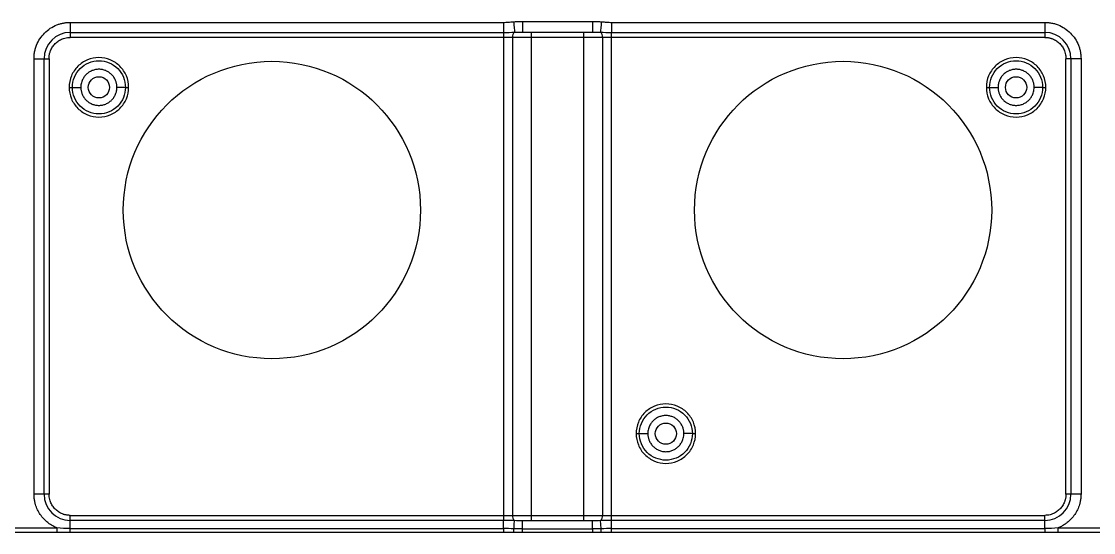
# Model space of a CAD drawing. Header units: millimetres. Extents: x -1 to 1576, y 30 to 633.
# Drawn here: x 1253.3 to 1354.3, y 280.7 to 328.8 of the extents above; entities that cross this region are included whole.
import ezdxf

# ---------------------------------------------------------------- set-up
doc = ezdxf.new("R2010")
doc.units = ezdxf.units.MM

msp = doc.modelspace()

# ---------------------------------------------------------------- linework, layer by layer
at = {"color": 7, "linetype": 'Continuous', "lineweight": 25}
for p, q in [((1257.91, 328.75), (1298.72, 328.75)), ((1257.91, 328.75), (1257.91, 327.33)), ((1300.51, 328.83), (1307.13, 328.83)), ((1308.92, 328.75), (1349.73, 328.75)), ((1349.73, 328.75), (1349.73, 327.33)), ((1257.91, 327.8), (1298.72, 327.8)), ((1349.73, 327.33), (1257.91, 327.33)), ((1298.72, 327.8), (1298.72, 281.86)), ((1299.6, 282.33), (1299.6, 327.33)), ((1300.46, 327.83), (1300.51, 327.84)), ((1300.51, 327.83), (1307.13, 327.83)), ((1301.34, 327.83), (1301.34, 281.83)), ((1306.3, 281.83), (1306.3, 327.83)), ((1308.05, 327.33), (1308.05, 282.33)), ((1308.92, 327.8), (1349.73, 327.8)), ((1308.92, 281.86), (1308.92, 327.8)), ((1254.5, 284.33), (1254.5, 325.33)), ((1254.5, 325.33), (1255.91, 325.33)), ((1255.44, 284.33), (1255.44, 325.33)), ((1255.91, 325.33), (1255.91, 284.33)), ((1353.15, 325.33), (1351.73, 325.33)), ((1351.73, 284.33), (1351.73, 325.33)), ((1352.2, 325.33), (1352.2, 284.33)), ((1353.15, 325.33), (1353.15, 284.33)), ((1255.91, 284.33), (1254.5, 284.33)), ((1353.15, 284.33), (1351.73, 284.33)), ((1257.91, 281.09), (1257.91, 282.33)), ((1257.91, 282.33), (1349.73, 282.33)), ((1298.72, 281.86), (1257.91, 281.86)), ((1349.73, 281.86), (1308.92, 281.86)), ((1349.73, 281.09), (1349.73, 282.33)), ((1243.35, 281.16), (1256.65, 281.16)), ((1257.91, 281.09), (1298.72, 281.09)), ((1300.51, 281.83), (1300.46, 281.83)), ((1307.13, 281.83), (1300.51, 281.83)), ((1300.51, 281.06), (1307.13, 281.06)), ((1307.18, 281.83), (1307.13, 281.83)), ((1308.92, 281.09), (1349.73, 281.09)), ((1350.99, 281.16), (1364.29, 281.16)), ((1256.65, 280.72), (1243.35, 280.72)), ((1298.72, 280.72), (1257.91, 280.72)), ((1307.13, 280.73), (1300.51, 280.73)), ((1349.73, 280.72), (1308.92, 280.72)), ((1364.29, 280.72), (1350.99, 280.72))]:
    msp.add_line(p, q, dxfattribs=at)
for centre in [(1276.91, 311.08), (1330.73, 311.08)]:
    msp.add_circle(centre, 14, dxfattribs=at)
at = {"color": 130}
for centre in [(1260.61, 322.63), (1347.03, 322.63), (1314.03, 290.03)]:
    msp.add_circle(centre, 1, dxfattribs=at)
at = {"color": 7, "linetype": 'Continuous', "lineweight": 25}
for centre, radius, start, end in [((1257.91, 325.33), 2.47, 90, 180), ((1300.15, 327.41), 0.562, 132.435, 187.8232), ((1307.49, 327.41), 0.562, 352.1767, 47.5651), ((1349.73, 325.33), 2.47, 0, 90), ((1257.91, 284.33), 2.47, 180, 270), ((1349.73, 284.33), 2.47, 270, 360), ((1300.15, 282.26), 0.562, 172.1767, 227.5651), ((1307.49, 282.26), 0.562, 312.435, 7.8232)]:
    msp.add_arc(centre, radius, start, end, dxfattribs=at)
for points, knots in [([(1254.5, 325.33), (1254.5, 325.39), (1254.5, 325.52), (1254.51, 325.7), (1254.54, 325.88), (1254.57, 326.06), (1254.62, 326.24), (1254.67, 326.42), (1254.79, 326.75), (1255.04, 327.22), (1255.48, 327.76), (1256.02, 328.21), (1256.53, 328.47), (1256.96, 328.62), (1257.27, 328.69), (1257.59, 328.74), (1257.8, 328.74), (1257.91, 328.75)], [0, 0, 0, 0, 0.0345523, 0.0688579, 0.1030161, 0.1371278, 0.171294, 0.2056155, 0.2401915, 0.3700601, 0.5000288, 0.6298975, 0.7598662, 0.8201516, 0.8799088, 0.9396782, 1, 1, 1, 1]), ([(1298.72, 328.75), (1298.8, 328.75), (1298.96, 328.75), (1299.19, 328.76), (1299.44, 328.79), (1299.61, 328.8), (1299.69, 328.81)], [0, 0, 0, 0, 0.232371, 0.485289, 0.737412, 1, 1, 1, 1]), ([(1298.72, 328.75), (1298.72, 328.54), (1298.72, 328.34), (1298.72, 328), (1298.72, 327.87), (1298.72, 327.8)], [0, 0, 0, 0, 0.5, 0.5, 1, 1, 1, 1]), ([(1299.69, 328.81), (1299.75, 328.81), (1299.87, 328.82), (1300.06, 328.83), (1300.28, 328.83), (1300.43, 328.83), (1300.51, 328.83)], [0, 0, 0, 0, 0.2078705, 0.4437567, 0.7077728, 1, 1, 1, 1]), ([(1299.69, 328.81), (1299.71, 328.57), (1299.73, 328.34), (1299.76, 327.99), (1299.77, 327.86), (1299.77, 327.82)], [0, 0, 0, 0, 0.5, 0.5, 1, 1, 1, 1]), ([(1300.51, 328.83), (1300.51, 328.57), (1300.51, 328.31), (1300.51, 327.94), (1300.51, 327.83), (1300.51, 327.83)], [0, 0, 0, 0, 0.5, 0.5, 1, 1, 1, 1]), ([(1307.13, 328.83), (1307.28, 328.83), (1307.56, 328.83), (1307.83, 328.81), (1307.95, 328.81)], [0, 0, 0, 0, 0.5562128, 1, 1, 1, 1]), ([(1307.13, 328.83), (1307.13, 328.7), (1307.13, 328.57), (1307.13, 328.33), (1307.13, 328.22), (1307.13, 328.03), (1307.13, 327.96), (1307.13, 327.86), (1307.13, 327.83), (1307.13, 327.83)], [0, 0, 0, 0, 0.25, 0.25, 0.5, 0.5, 0.75, 0.75, 1, 1, 1, 1]), ([(1307.95, 328.81), (1307.93, 328.57), (1307.91, 328.34), (1307.88, 327.99), (1307.87, 327.86), (1307.87, 327.82)], [0, 0, 0, 0, 0.5, 0.5, 1, 1, 1, 1]), ([(1307.95, 328.81), (1308.03, 328.8), (1308.2, 328.79), (1308.45, 328.76), (1308.69, 328.75), (1308.84, 328.75), (1308.92, 328.75)], [0, 0, 0, 0, 0.26275, 0.514851, 0.767475, 1, 1, 1, 1]), ([(1308.92, 328.75), (1308.92, 328.54), (1308.92, 328.34), (1308.92, 328), (1308.92, 327.87), (1308.92, 327.8)], [0, 0, 0, 0, 0.5, 0.5, 1, 1, 1, 1]), ([(1349.73, 328.75), (1349.79, 328.75), (1349.92, 328.74), (1350.1, 328.73), (1350.28, 328.7), (1350.46, 328.67), (1350.64, 328.63), (1350.81, 328.57), (1351.15, 328.45), (1351.62, 328.21), (1352.16, 327.76), (1352.61, 327.22), (1352.87, 326.71), (1353.02, 326.29), (1353.09, 325.97), (1353.14, 325.66), (1353.14, 325.44), (1353.15, 325.33)], [0, 0, 0, 0, 0.0345523, 0.0688579, 0.1030161, 0.1371278, 0.171294, 0.2056155, 0.2401915, 0.3700601, 0.5000288, 0.6298975, 0.7598662, 0.8201516, 0.8799088, 0.9396782, 1, 1, 1, 1]), ([(1255.91, 325.33), (1255.91, 325.38), (1255.91, 325.46), (1255.93, 325.58), (1255.94, 325.71), (1255.97, 325.83), (1256.01, 325.95), (1256.08, 326.16), (1256.23, 326.44), (1256.49, 326.76), (1256.8, 327.02), (1257.12, 327.18), (1257.41, 327.28), (1257.66, 327.32), (1257.83, 327.33), (1257.91, 327.33)], [0, 0, 0, 0, 0.040276, 0.080243, 0.120058, 0.159883, 0.199877, 0.240199, 0.370043, 0.500057, 0.629901, 0.759916, 0.840121, 0.919721, 1, 1, 1, 1]), ([(1349.73, 327.33), (1349.77, 327.33), (1349.86, 327.33), (1349.98, 327.32), (1350.11, 327.3), (1350.23, 327.27), (1350.35, 327.24), (1350.56, 327.16), (1350.84, 327.02), (1351.15, 326.76), (1351.41, 326.44), (1351.58, 326.12), (1351.67, 325.83), (1351.72, 325.58), (1351.73, 325.42), (1351.73, 325.33)], [0, 0, 0, 0, 0.040276, 0.080243, 0.120058, 0.159883, 0.199877, 0.240199, 0.370043, 0.500057, 0.629901, 0.759916, 0.840121, 0.919721, 1, 1, 1, 1]), ([(1263.41, 322.63), (1263.41, 323), (1263.34, 323.37), (1263.06, 324.04), (1262.85, 324.35), (1262.33, 324.87), (1262.02, 325.08), (1261.34, 325.36), (1260.98, 325.43), (1260.24, 325.43), (1259.88, 325.36), (1259.2, 325.08), (1258.89, 324.87), (1258.37, 324.35), (1258.16, 324.04), (1257.88, 323.37), (1257.81, 323), (1257.81, 322.63)], [0, 0, 0, 0, 0.125, 0.125, 0.25, 0.25, 0.375, 0.375, 0.5, 0.5, 0.625, 0.625, 0.75, 0.75, 0.875, 0.875, 1, 1, 1, 1]), ([(1349.83, 322.63), (1349.83, 323), (1349.76, 323.37), (1349.48, 324.04), (1349.27, 324.35), (1348.75, 324.87), (1348.44, 325.08), (1347.76, 325.36), (1347.4, 325.43), (1346.66, 325.43), (1346.3, 325.36), (1345.62, 325.08), (1345.31, 324.87), (1344.79, 324.35), (1344.58, 324.04), (1344.3, 323.37), (1344.23, 323), (1344.23, 322.63)], [0, 0, 0, 0, 0.125, 0.125, 0.25, 0.25, 0.375, 0.375, 0.5, 0.5, 0.625, 0.625, 0.75, 0.75, 0.875, 0.875, 1, 1, 1, 1]), ([(1258.11, 322.63), (1258.11, 322.96), (1258.18, 323.29), (1258.43, 323.89), (1258.61, 324.17), (1259.07, 324.63), (1259.35, 324.82), (1259.96, 325.07), (1260.28, 325.13), (1260.94, 325.13), (1261.27, 325.07), (1261.87, 324.82), (1262.15, 324.63), (1262.61, 324.17), (1262.8, 323.89), (1263.05, 323.29), (1263.11, 322.96), (1263.11, 322.63)], [0, 0, 0, 0, 0.125, 0.125, 0.25, 0.25, 0.375, 0.375, 0.5, 0.5, 0.625, 0.625, 0.75, 0.75, 0.875, 0.875, 1, 1, 1, 1]), ([(1262.31, 322.63), (1262.31, 322.68), (1262.31, 322.77), (1262.29, 322.9), (1262.27, 323.03), (1262.23, 323.16), (1262.16, 323.35), (1262.03, 323.58), (1261.82, 323.84), (1261.56, 324.06), (1261.27, 324.21), (1260.95, 324.31), (1260.61, 324.34), (1260.28, 324.31), (1259.96, 324.21), (1259.66, 324.06), (1259.4, 323.84), (1259.19, 323.58), (1259.05, 323.32), (1258.96, 323.07), (1258.92, 322.86), (1258.91, 322.71), (1258.91, 322.63)], [0, 0, 0, 0, 0.025179, 0.05013, 0.075011, 0.099978, 0.125186, 0.187587, 0.250092, 0.312501, 0.37501, 0.437474, 0.50004, 0.562505, 0.625066, 0.687464, 0.749971, 0.812374, 0.874873, 0.916678, 0.958145, 1, 1, 1, 1]), ([(1344.53, 322.63), (1344.53, 322.96), (1344.6, 323.29), (1344.85, 323.89), (1345.03, 324.17), (1345.49, 324.63), (1345.77, 324.82), (1346.38, 325.07), (1346.7, 325.13), (1347.36, 325.13), (1347.69, 325.07), (1348.29, 324.82), (1348.57, 324.63), (1349.03, 324.17), (1349.22, 323.89), (1349.47, 323.29), (1349.53, 322.96), (1349.53, 322.63)], [0, 0, 0, 0, 0.125, 0.125, 0.25, 0.25, 0.375, 0.375, 0.5, 0.5, 0.625, 0.625, 0.75, 0.75, 0.875, 0.875, 1, 1, 1, 1]), ([(1348.73, 322.63), (1348.73, 322.68), (1348.73, 322.77), (1348.71, 322.9), (1348.69, 323.03), (1348.65, 323.16), (1348.58, 323.35), (1348.45, 323.58), (1348.24, 323.84), (1347.98, 324.06), (1347.69, 324.21), (1347.37, 324.31), (1347.03, 324.34), (1346.7, 324.31), (1346.38, 324.21), (1346.08, 324.06), (1345.82, 323.84), (1345.61, 323.58), (1345.47, 323.32), (1345.38, 323.07), (1345.34, 322.86), (1345.33, 322.71), (1345.33, 322.63)], [0, 0, 0, 0, 0.0251787, 0.0501305, 0.0750111, 0.0999776, 0.1251857, 0.1875872, 0.2500924, 0.3125006, 0.3750105, 0.4374744, 0.5000395, 0.5625051, 0.6250657, 0.6874643, 0.7499708, 0.8123744, 0.8748727, 0.9166785, 0.958145, 1, 1, 1, 1]), ([(1257.81, 322.63), (1257.89, 322.63), (1257.97, 322.63), (1258.08, 322.63), (1258.11, 322.63), (1258.11, 322.63)], [0, 0, 0, 0, 0.5, 0.5, 1, 1, 1, 1]), ([(1257.81, 322.63), (1257.81, 322.27), (1257.88, 321.9), (1258.16, 321.22), (1258.37, 320.91), (1258.89, 320.39), (1259.2, 320.19), (1259.88, 319.91), (1260.24, 319.83), (1260.98, 319.83), (1261.34, 319.91), (1262.02, 320.19), (1262.33, 320.39), (1262.85, 320.91), (1263.06, 321.22), (1263.34, 321.9), (1263.41, 322.27), (1263.41, 322.63)], [0, 0, 0, 0, 0.125, 0.125, 0.25, 0.25, 0.375, 0.375, 0.5, 0.5, 0.625, 0.625, 0.75, 0.75, 0.875, 0.875, 1, 1, 1, 1]), ([(1263.11, 322.63), (1263.11, 322.31), (1263.05, 321.98), (1262.8, 321.37), (1262.61, 321.1), (1262.15, 320.63), (1261.87, 320.45), (1261.27, 320.2), (1260.94, 320.13), (1260.28, 320.13), (1259.96, 320.2), (1259.35, 320.45), (1259.07, 320.63), (1258.61, 321.1), (1258.43, 321.37), (1258.18, 321.98), (1258.11, 322.31), (1258.11, 322.63)], [0, 0, 0, 0, 0.125, 0.125, 0.25, 0.25, 0.375, 0.375, 0.5, 0.5, 0.625, 0.625, 0.75, 0.75, 0.875, 0.875, 1, 1, 1, 1]), ([(1258.11, 322.63), (1258.11, 322.63), (1258.2, 322.63), (1258.49, 322.63), (1258.7, 322.63), (1258.91, 322.63)], [0, 0, 0, 0, 0.5, 0.5, 1, 1, 1, 1]), ([(1258.91, 322.63), (1258.91, 322.59), (1258.91, 322.5), (1258.93, 322.37), (1258.96, 322.24), (1258.99, 322.11), (1259.06, 321.92), (1259.19, 321.68), (1259.4, 321.42), (1259.66, 321.21), (1259.96, 321.05), (1260.28, 320.95), (1260.61, 320.92), (1260.94, 320.95), (1261.27, 321.05), (1261.56, 321.21), (1261.82, 321.42), (1262.03, 321.68), (1262.17, 321.95), (1262.26, 322.19), (1262.3, 322.41), (1262.31, 322.56), (1262.31, 322.63)], [0, 0, 0, 0, 0.025108, 0.050018, 0.074887, 0.09987, 0.125122, 0.187514, 0.250079, 0.312484, 0.374988, 0.437452, 0.500017, 0.562482, 0.625047, 0.687453, 0.749962, 0.812367, 0.874868, 0.916676, 0.958145, 1, 1, 1, 1]), ([(1263.11, 322.63), (1263.11, 322.63), (1263.02, 322.63), (1262.73, 322.63), (1262.52, 322.63), (1262.31, 322.63)], [0, 0, 0, 0, 0.5, 0.5, 1, 1, 1, 1]), ([(1263.11, 322.63), (1263.11, 322.63), (1263.14, 322.63), (1263.25, 322.63), (1263.33, 322.63), (1263.41, 322.63)], [0, 0, 0, 0, 0.5, 0.5, 1, 1, 1, 1]), ([(1344.23, 322.63), (1344.23, 322.27), (1344.3, 321.9), (1344.58, 321.22), (1344.79, 320.91), (1345.31, 320.39), (1345.62, 320.19), (1346.3, 319.91), (1346.66, 319.83), (1347.4, 319.83), (1347.76, 319.91), (1348.44, 320.19), (1348.75, 320.39), (1349.27, 320.91), (1349.48, 321.22), (1349.76, 321.9), (1349.83, 322.27), (1349.83, 322.63)], [0, 0, 0, 0, 0.125, 0.125, 0.25, 0.25, 0.375, 0.375, 0.5, 0.5, 0.625, 0.625, 0.75, 0.75, 0.875, 0.875, 1, 1, 1, 1]), ([(1344.23, 322.63), (1344.31, 322.63), (1344.39, 322.63), (1344.5, 322.63), (1344.53, 322.63), (1344.53, 322.63)], [0, 0, 0, 0, 0.5, 0.5, 1, 1, 1, 1]), ([(1349.53, 322.63), (1349.53, 322.31), (1349.47, 321.98), (1349.22, 321.37), (1349.03, 321.1), (1348.57, 320.63), (1348.29, 320.45), (1347.69, 320.2), (1347.36, 320.13), (1346.7, 320.13), (1346.38, 320.2), (1345.77, 320.45), (1345.49, 320.63), (1345.03, 321.1), (1344.85, 321.37), (1344.6, 321.98), (1344.53, 322.31), (1344.53, 322.63)], [0, 0, 0, 0, 0.125, 0.125, 0.25, 0.25, 0.375, 0.375, 0.5, 0.5, 0.625, 0.625, 0.75, 0.75, 0.875, 0.875, 1, 1, 1, 1]), ([(1344.53, 322.63), (1344.53, 322.63), (1344.62, 322.63), (1344.91, 322.63), (1345.12, 322.63), (1345.33, 322.63)], [0, 0, 0, 0, 0.5, 0.5, 1, 1, 1, 1]), ([(1345.33, 322.63), (1345.33, 322.59), (1345.33, 322.5), (1345.35, 322.37), (1345.38, 322.24), (1345.41, 322.11), (1345.48, 321.92), (1345.61, 321.68), (1345.82, 321.42), (1346.08, 321.21), (1346.38, 321.05), (1346.7, 320.95), (1347.03, 320.92), (1347.36, 320.95), (1347.69, 321.05), (1347.98, 321.21), (1348.24, 321.42), (1348.45, 321.68), (1348.59, 321.95), (1348.68, 322.19), (1348.72, 322.41), (1348.73, 322.56), (1348.73, 322.63)], [0, 0, 0, 0, 0.025108, 0.050018, 0.074887, 0.09987, 0.125122, 0.187514, 0.250079, 0.312484, 0.374988, 0.437452, 0.500017, 0.562482, 0.625047, 0.687453, 0.749962, 0.812367, 0.874868, 0.916677, 0.958145, 1, 1, 1, 1]), ([(1349.53, 322.63), (1349.53, 322.63), (1349.44, 322.63), (1349.15, 322.63), (1348.94, 322.63), (1348.73, 322.63)], [0, 0, 0, 0, 0.5, 0.5, 1, 1, 1, 1]), ([(1349.53, 322.63), (1349.53, 322.63), (1349.56, 322.63), (1349.67, 322.63), (1349.75, 322.63), (1349.83, 322.63)], [0, 0, 0, 0, 0.5, 0.5, 1, 1, 1, 1]), ([(1316.83, 290.03), (1316.83, 290.4), (1316.76, 290.77), (1316.48, 291.44), (1316.27, 291.75), (1315.75, 292.27), (1315.44, 292.48), (1314.76, 292.76), (1314.4, 292.83), (1313.66, 292.83), (1313.3, 292.76), (1312.62, 292.48), (1312.31, 292.27), (1311.79, 291.75), (1311.58, 291.44), (1311.3, 290.77), (1311.23, 290.4), (1311.23, 290.03)], [0, 0, 0, 0, 0.125, 0.125, 0.25, 0.25, 0.375, 0.375, 0.5, 0.5, 0.625, 0.625, 0.75, 0.75, 0.875, 0.875, 1, 1, 1, 1]), ([(1311.53, 290.03), (1311.53, 290.36), (1311.6, 290.69), (1311.85, 291.29), (1312.03, 291.57), (1312.49, 292.03), (1312.77, 292.22), (1313.38, 292.47), (1313.7, 292.53), (1314.36, 292.53), (1314.69, 292.47), (1315.29, 292.22), (1315.57, 292.03), (1316.03, 291.57), (1316.22, 291.29), (1316.47, 290.69), (1316.53, 290.36), (1316.53, 290.03)], [0, 0, 0, 0, 0.125, 0.125, 0.25, 0.25, 0.375, 0.375, 0.5, 0.5, 0.625, 0.625, 0.75, 0.75, 0.875, 0.875, 1, 1, 1, 1]), ([(1315.73, 290.03), (1315.73, 290.08), (1315.73, 290.17), (1315.71, 290.3), (1315.69, 290.43), (1315.65, 290.56), (1315.58, 290.75), (1315.45, 290.98), (1315.24, 291.24), (1314.98, 291.46), (1314.69, 291.61), (1314.37, 291.71), (1314.03, 291.74), (1313.7, 291.71), (1313.38, 291.61), (1313.08, 291.46), (1312.82, 291.24), (1312.61, 290.98), (1312.47, 290.72), (1312.38, 290.47), (1312.34, 290.26), (1312.33, 290.11), (1312.33, 290.03)], [0, 0, 0, 0, 0.025179, 0.05013, 0.075011, 0.099978, 0.125186, 0.187587, 0.250092, 0.312501, 0.37501, 0.437474, 0.50004, 0.562505, 0.625066, 0.687464, 0.749971, 0.812374, 0.874873, 0.916678, 0.958145, 1, 1, 1, 1]), ([(1311.23, 290.03), (1311.23, 289.67), (1311.3, 289.3), (1311.58, 288.62), (1311.79, 288.31), (1312.31, 287.79), (1312.62, 287.59), (1313.3, 287.31), (1313.66, 287.23), (1314.4, 287.23), (1314.76, 287.31), (1315.44, 287.59), (1315.75, 287.79), (1316.27, 288.31), (1316.48, 288.62), (1316.76, 289.3), (1316.83, 289.67), (1316.83, 290.03)], [0, 0, 0, 0, 0.125, 0.125, 0.25, 0.25, 0.375, 0.375, 0.5, 0.5, 0.625, 0.625, 0.75, 0.75, 0.875, 0.875, 1, 1, 1, 1]), ([(1311.23, 290.03), (1311.31, 290.03), (1311.39, 290.03), (1311.5, 290.03), (1311.53, 290.03), (1311.53, 290.03)], [0, 0, 0, 0, 0.5, 0.5, 1, 1, 1, 1]), ([(1316.53, 290.03), (1316.53, 289.71), (1316.47, 289.38), (1316.22, 288.77), (1316.03, 288.5), (1315.57, 288.03), (1315.29, 287.85), (1314.69, 287.6), (1314.36, 287.53), (1313.7, 287.53), (1313.38, 287.6), (1312.77, 287.85), (1312.49, 288.03), (1312.03, 288.5), (1311.85, 288.77), (1311.6, 289.38), (1311.53, 289.71), (1311.53, 290.03)], [0, 0, 0, 0, 0.125, 0.125, 0.25, 0.25, 0.375, 0.375, 0.5, 0.5, 0.625, 0.625, 0.75, 0.75, 0.875, 0.875, 1, 1, 1, 1]), ([(1311.53, 290.03), (1311.53, 290.03), (1311.62, 290.03), (1311.91, 290.03), (1312.12, 290.03), (1312.33, 290.03)], [0, 0, 0, 0, 0.5, 0.5, 1, 1, 1, 1]), ([(1312.33, 290.03), (1312.33, 289.99), (1312.33, 289.9), (1312.35, 289.77), (1312.38, 289.64), (1312.41, 289.51), (1312.48, 289.32), (1312.61, 289.08), (1312.82, 288.82), (1313.08, 288.61), (1313.38, 288.45), (1313.7, 288.35), (1314.03, 288.32), (1314.36, 288.35), (1314.69, 288.45), (1314.98, 288.61), (1315.24, 288.82), (1315.45, 289.08), (1315.59, 289.35), (1315.68, 289.59), (1315.72, 289.81), (1315.73, 289.96), (1315.73, 290.03)], [0, 0, 0, 0, 0.025108, 0.050018, 0.074887, 0.09987, 0.125122, 0.187514, 0.250079, 0.312484, 0.374988, 0.437452, 0.500017, 0.562482, 0.625047, 0.687453, 0.749962, 0.812367, 0.874868, 0.916676, 0.958145, 1, 1, 1, 1]), ([(1316.53, 290.03), (1316.53, 290.03), (1316.44, 290.03), (1316.15, 290.03), (1315.94, 290.03), (1315.73, 290.03)], [0, 0, 0, 0, 0.5, 0.5, 1, 1, 1, 1]), ([(1316.53, 290.03), (1316.53, 290.03), (1316.44, 290.03), (1316.15, 290.03), (1315.94, 290.03), (1315.73, 290.03)], [0, 0, 0, 0, 0.5, 0.5, 1, 1, 1, 1]), ([(1316.53, 290.03), (1316.53, 290.03), (1316.56, 290.03), (1316.67, 290.03), (1316.75, 290.03), (1316.83, 290.03)], [0, 0, 0, 0, 0.5, 0.5, 1, 1, 1, 1]), ([(1256.65, 281.16), (1256.6, 281.18), (1256.5, 281.22), (1256.35, 281.3), (1256.2, 281.37), (1256.06, 281.46), (1255.92, 281.55), (1255.7, 281.73), (1255.4, 282), (1255.08, 282.41), (1254.82, 282.86), (1254.65, 283.29), (1254.56, 283.67), (1254.51, 284), (1254.5, 284.22), (1254.5, 284.33)], [0, 0, 0, 0, 0.040883, 0.08158, 0.122187, 0.162802, 0.203521, 0.244441, 0.372171, 0.500035, 0.627766, 0.75563, 0.837187, 0.918385, 1, 1, 1, 1]), ([(1257.91, 282.33), (1257.87, 282.33), (1257.78, 282.34), (1257.66, 282.35), (1257.54, 282.37), (1257.41, 282.39), (1257.29, 282.43), (1257.09, 282.5), (1256.8, 282.65), (1256.49, 282.91), (1256.23, 283.23), (1256.06, 283.55), (1255.97, 283.83), (1255.92, 284.08), (1255.91, 284.25), (1255.91, 284.33)], [0, 0, 0, 0, 0.0402761, 0.0802426, 0.1200582, 0.159883, 0.1998773, 0.2401994, 0.3700431, 0.5000574, 0.6299012, 0.7599156, 0.8401208, 0.919721, 1, 1, 1, 1]), ([(1351.73, 284.33), (1351.73, 284.29), (1351.73, 284.21), (1351.72, 284.08), (1351.7, 283.96), (1351.67, 283.84), (1351.63, 283.72), (1351.56, 283.51), (1351.42, 283.23), (1351.15, 282.91), (1350.84, 282.65), (1350.52, 282.48), (1350.23, 282.39), (1349.98, 282.34), (1349.82, 282.34), (1349.73, 282.33)], [0, 0, 0, 0, 0.040276, 0.080243, 0.120058, 0.159883, 0.199877, 0.240199, 0.370043, 0.500057, 0.629901, 0.759916, 0.840121, 0.919721, 1, 1, 1, 1]), ([(1353.15, 284.33), (1353.14, 284.28), (1353.14, 284.17), (1353.13, 284), (1353.11, 283.84), (1353.08, 283.67), (1353.05, 283.51), (1352.97, 283.24), (1352.83, 282.86), (1352.57, 282.41), (1352.24, 282), (1351.9, 281.69), (1351.58, 281.46), (1351.3, 281.29), (1351.09, 281.2), (1350.99, 281.16)], [0, 0, 0, 0, 0.040883, 0.08158, 0.122187, 0.162802, 0.203521, 0.244441, 0.372171, 0.500035, 0.627766, 0.75563, 0.837187, 0.918385, 1, 1, 1, 1]), ([(1298.72, 281.09), (1298.72, 281.26), (1298.72, 281.43), (1298.72, 281.7), (1298.72, 281.8), (1298.72, 281.86)], [0, 0, 0, 0, 0.5, 0.5, 1, 1, 1, 1]), ([(1299.71, 281.07), (1299.73, 281.26), (1299.74, 281.44), (1299.76, 281.72), (1299.77, 281.81), (1299.77, 281.84)], [0, 0, 0, 0, 0.5, 0.5, 1, 1, 1, 1]), ([(1307.93, 281.07), (1307.92, 281.26), (1307.9, 281.44), (1307.88, 281.72), (1307.87, 281.81), (1307.87, 281.84)], [0, 0, 0, 0, 0.5, 0.5, 1, 1, 1, 1]), ([(1308.92, 281.09), (1308.92, 281.26), (1308.92, 281.43), (1308.92, 281.7), (1308.92, 281.8), (1308.92, 281.86)], [0, 0, 0, 0, 0.5, 0.5, 1, 1, 1, 1]), ([(1256.65, 281.16), (1256.65, 281.07), (1256.65, 280.98), (1256.65, 280.82), (1256.65, 280.76), (1256.65, 280.72)], [0, 0, 0, 0, 0.5, 0.5, 1, 1, 1, 1]), ([(1300.51, 281.06), (1300.51, 281.28), (1300.51, 281.48), (1300.51, 281.76), (1300.51, 281.83), (1300.51, 281.83)], [0, 0, 0, 0, 0.5, 0.5, 1, 1, 1, 1]), ([(1307.13, 281.06), (1307.13, 281.28), (1307.13, 281.48), (1307.13, 281.76), (1307.13, 281.83), (1307.13, 281.83)], [0, 0, 0, 0, 0.5, 0.5, 1, 1, 1, 1]), ([(1350.99, 280.72), (1350.99, 280.76), (1350.99, 280.82), (1350.99, 280.98), (1350.99, 281.07), (1350.99, 281.16)], [0, 0, 0, 0, 0.5, 0.5, 1, 1, 1, 1]), ([(1257.91, 280.72), (1257.82, 280.72), (1257.61, 280.72), (1257.28, 280.72), (1256.95, 280.72), (1256.74, 280.72), (1256.65, 280.72)], [0, 0, 0, 0, 0.221378, 0.492164, 0.7995, 1, 1, 1, 1]), ([(1299.72, 280.73), (1299.53, 280.73), (1299.19, 280.73), (1298.86, 280.73), (1298.72, 280.72)], [0, 0, 0, 0, 0.580575, 1, 1, 1, 1]), ([(1300.51, 280.73), (1300.36, 280.73), (1300.1, 280.73), (1299.84, 280.73), (1299.72, 280.73)], [0, 0, 0, 0, 0.548125, 1, 1, 1, 1]), ([(1307.92, 280.73), (1307.8, 280.73), (1307.54, 280.73), (1307.28, 280.73), (1307.13, 280.73)], [0, 0, 0, 0, 0.452244, 1, 1, 1, 1]), ([(1308.92, 280.72), (1308.78, 280.73), (1308.45, 280.73), (1308.12, 280.73), (1307.92, 280.73)], [0, 0, 0, 0, 0.420474, 1, 1, 1, 1]), ([(1350.99, 280.72), (1350.91, 280.72), (1350.69, 280.72), (1350.37, 280.72), (1350.03, 280.72), (1349.82, 280.72), (1349.73, 280.72)], [0, 0, 0, 0, 0.200515, 0.50786, 0.778848, 1, 1, 1, 1])]:
    msp.add_open_spline(points, degree=3, knots=knots, dxfattribs=at)
for points in [[(1298.72, 327.8), (1299.09, 327.8), (1299.45, 327.81), (1299.77, 327.82)], [(1299.77, 327.82), (1300.01, 327.83), (1300.25, 327.83), (1300.51, 327.83)], [(1307.13, 327.83), (1307.39, 327.83), (1307.63, 327.83), (1307.87, 327.82)], [(1307.87, 327.82), (1308.19, 327.81), (1308.56, 327.8), (1308.92, 327.8)], [(1299.77, 281.84), (1299.45, 281.85), (1299.09, 281.86), (1298.72, 281.86)], [(1300.51, 281.83), (1300.25, 281.83), (1300.01, 281.83), (1299.77, 281.84)], [(1307.87, 281.84), (1307.63, 281.83), (1307.39, 281.83), (1307.13, 281.83)], [(1308.92, 281.86), (1308.56, 281.86), (1308.19, 281.85), (1307.87, 281.84)], [(1257.91, 281.09), (1257.49, 281.09), (1257.07, 281.11), (1256.65, 281.16)], [(1257.91, 280.72), (1257.91, 280.8), (1257.91, 280.93), (1257.91, 281.09)], [(1298.72, 281.09), (1298.72, 280.93), (1298.72, 280.8), (1298.72, 280.72)], [(1299.71, 281.07), (1299.37, 281.08), (1299.05, 281.09), (1298.72, 281.09)], [(1299.72, 280.73), (1299.72, 280.8), (1299.71, 280.93), (1299.71, 281.07)], [(1300.51, 281.06), (1300.25, 281.06), (1299.98, 281.07), (1299.71, 281.07)], [(1300.51, 280.73), (1300.51, 280.8), (1300.51, 280.92), (1300.51, 281.06)], [(1307.93, 281.07), (1307.66, 281.07), (1307.4, 281.06), (1307.13, 281.06)], [(1307.13, 281.06), (1307.13, 280.92), (1307.13, 280.8), (1307.13, 280.73)], [(1307.92, 280.73), (1307.93, 280.8), (1307.93, 280.93), (1307.93, 281.07)], [(1308.92, 281.09), (1308.6, 281.09), (1308.27, 281.08), (1307.93, 281.07)], [(1308.92, 280.72), (1308.92, 280.8), (1308.92, 280.93), (1308.92, 281.09)], [(1350.99, 281.16), (1350.57, 281.11), (1350.15, 281.09), (1349.73, 281.09)], [(1349.73, 281.09), (1349.73, 280.93), (1349.73, 280.8), (1349.73, 280.72)]]:
    msp.add_open_spline(points, degree=3, dxfattribs=at)

doc.saveas('drawing.dxf')
